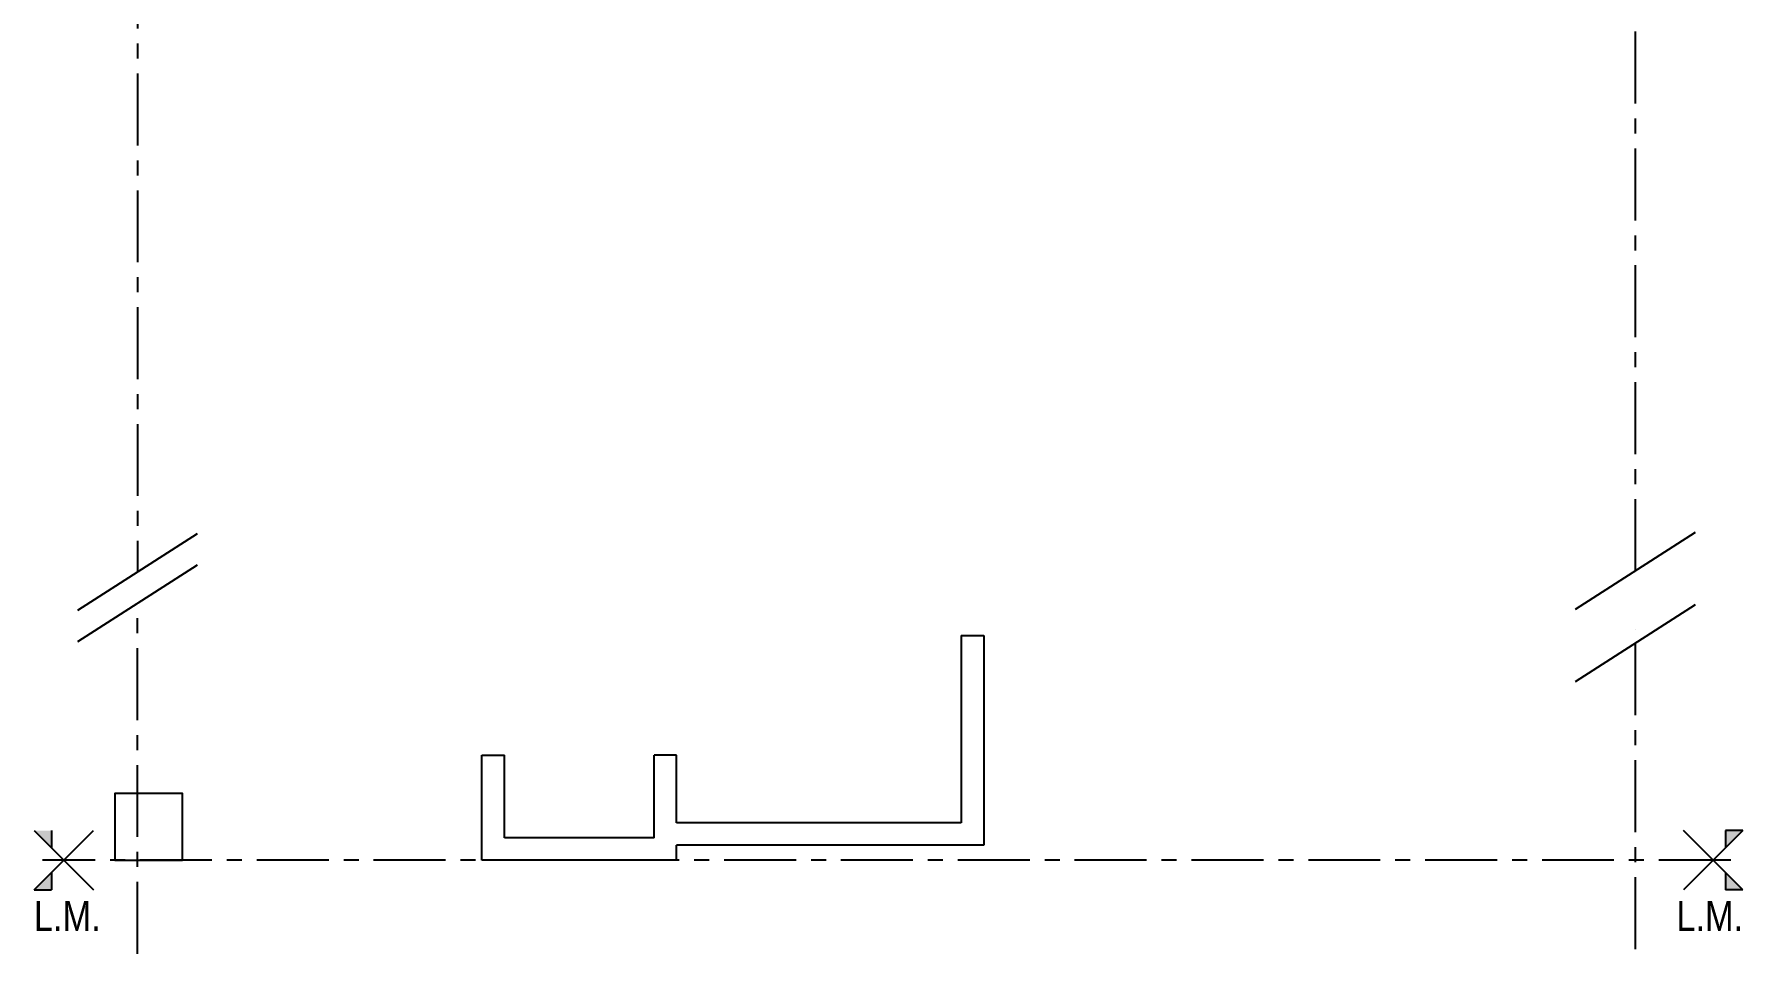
# Model space of a CAD drawing. Header units: millimetres. Extents: x 167 to 347, y -139 to 78.
# Drawn here: x 305.18 to 316.59, y -38.53 to -32.39 of the extents above; entities that cross this region are included whole.
import ezdxf

# ---------------------------------------------------------------- set-up
doc = ezdxf.new("R2010")
doc.units = ezdxf.units.MM
doc.header["$LTSCALE"] = 0.1
doc.header["$MEASUREMENT"] = 0
doc.linetypes.add('ACAD_ISO04W100', pattern=[30, 24, -3, 0, -3])
for name, color, linetype in [('11.Ejes', 6, 'ACAD_ISO04W100'), ('MURO', 4, 'Continuous'), ('muros-pta', 4, 'Continuous')]:
    doc.layers.add(name, color=color, linetype=linetype)
doc.styles.get("Standard").update_dxf_attribs({"font": 'arial.ttf'})

msp = doc.modelspace()

# ---------------------------------------------------------------- hatches: boundary and pattern name
at = {"layer": '11.Ejes'}
h = msp.add_hatch(color=256, dxfattribs=at)
h.dxf.hatch_style = 1
h.paths.add_polyline_path([(305.298, -37.7038), (305.1817, -37.7038), (305.298, -37.8202)])
h.paths.add_polyline_path([(305.298, -38.0998), (305.298, -37.9835), (305.1817, -38.0998)])
h = msp.add_hatch(color=256, dxfattribs=at)
h.dxf.hatch_style = 1
h.paths.add_polyline_path([(316.4724, -37.8202), (316.5888, -37.7038), (316.4724, -37.7038)])
h.paths.add_polyline_path([(316.5888, -38.0998), (316.4724, -37.9835), (316.4724, -38.0998)])

# ---------------------------------------------------------------- linework, layer by layer
msp.add_line((315.8704, -36.3623), (315.8704, -36.3623))
at = {"layer": '11.Ejes', "ltscale": 0.2}
for p, q in [((315.8704, -22.2312), (315.8704, -35.972)), ((305.8704, -38.5268), (305.8704, -36.1881)), ((315.8704, -36.4548), (315.8704, -38.5268)), ((316.5081, -37.9018), (305.2364, -37.9018))]:
    msp.add_line(p, q, dxfattribs=at)
at = {"layer": '11.Ejes'}
for p, q in [((305.1817, -38.0998), (305.5777, -37.7038)), ((305.1817, -38.0998), (305.5777, -37.7038)), ((305.1817, -37.7038), (305.5777, -38.0998)), ((305.298, -37.7038), (305.298, -37.8202)), ((316.5888, -38.0998), (316.1928, -37.7038)), ((316.5888, -38.0998), (316.1928, -37.7038)), ((316.5888, -37.7038), (316.1928, -38.0998)), ((316.4724, -37.7038), (316.4724, -37.8202)), ((316.5888, -37.7038), (316.4724, -37.7038)), ((305.298, -37.9835), (305.298, -38.0998)), ((316.4724, -37.9835), (316.4724, -38.0998)), ((305.1817, -38.0998), (305.298, -38.0998)), ((316.5888, -38.0998), (316.4724, -38.0998))]:
    msp.add_line(p, q, dxfattribs=at)
at = {"layer": '11.Ejes', "ltscale": 0.2}
msp.add_lwpolyline([(305.8704, -22.5109), (305.8704, -35.9796)], dxfattribs=at)
at = {"layer": '11.Ejes'}
for points in [[(306.2704, -35.723), (305.4704, -36.2361)], [(306.2704, -35.723), (305.4704, -36.2361)], [(316.2704, -35.7155), (315.4704, -36.2285)], [(306.2704, -35.9316), (305.4704, -36.4447)], [(316.2704, -36.1982), (315.4704, -36.7113)]]:
    msp.add_lwpolyline(points, dxfattribs=at)
at = {"layer": 'MURO'}
for p, q in [((311.371, -36.4018), (311.371, -37.6518)), ((311.371, -36.4018), (311.521, -36.4018)), ((311.521, -36.4018), (311.521, -37.8018)), ((308.171, -37.9018), (308.171, -37.2018)), ((308.171, -37.2018), (308.321, -37.2018)), ((308.321, -37.7518), (308.321, -37.2018)), ((309.321, -37.7518), (309.321, -37.2018)), ((309.471, -37.2018), (309.321, -37.2018)), ((309.471, -37.6518), (309.471, -37.2018)), ((309.321, -37.7518), (308.321, -37.7518)), ((311.371, -37.6518), (309.471, -37.6518)), ((309.471, -37.9018), (309.471, -37.8018)), ((311.521, -37.8018), (309.471, -37.8018)), ((309.471, -37.9018), (308.171, -37.9018))]:
    msp.add_line(p, q, dxfattribs=at)
msp.add_lwpolyline([(305.7204, -37.9018), (306.171, -37.9018), (306.171, -37.4565), (305.7204, -37.4565)], close=True, dxfattribs=at)
msp.add_lwpolyline([(305.7204, -37.9018), (306.171, -37.9018), (306.171, -37.4565), (305.7204, -37.4565)], close=True, dxfattribs=at)
at = {"layer": 'muros-pta', "linetype": 'Continuous'}
msp.add_line((308.171, -37.9018), (308.171, -37.6018), dxfattribs=at)

# ---------------------------------------------------------------- texts
at = {"layer": '11.Ejes', "lineweight": 40, "char_height": 0.2, "width": 1.294531, "attachment_point": 8}
for insert in [(305.4026, -38.3752), (316.3679, -38.3752)]:
    msp.add_mtext('{\\fArial Narrow|b0|i0|c0|p34;L.M.}', dxfattribs=dict(at, insert=insert))

doc.saveas('drawing.dxf')
